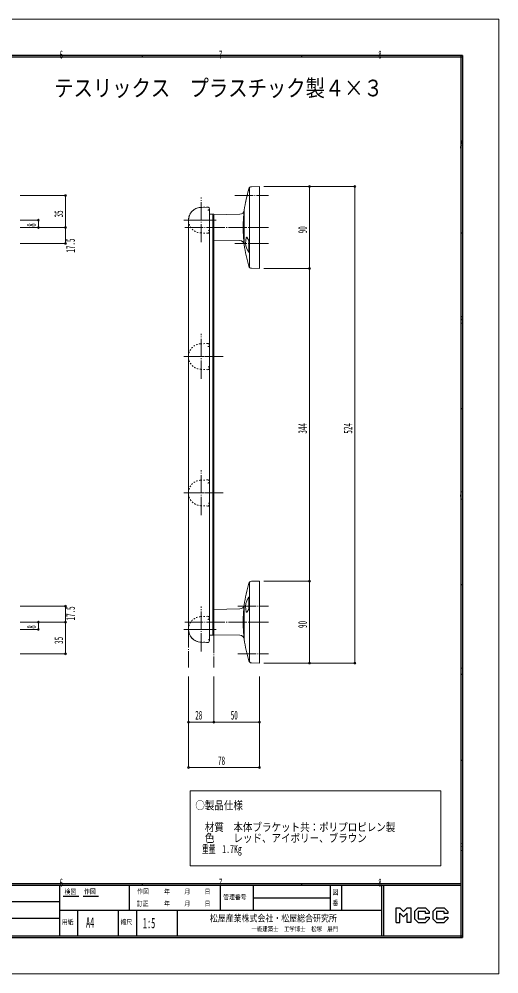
# Model space of a CAD drawing. Units: millimetres, scale not verified. Extents: x -742 to 742, y -525 to 525.
# Drawn here: x 215 to 742, y -525 to 525 of the extents above; entities that cross this region are included whole.
import ezdxf
from ezdxf.enums import TextEntityAlignment as Align

# ---------------------------------------------------------------- set-up
doc = ezdxf.new("R2010")
doc.units = ezdxf.units.MM
doc.header["$LTSCALE"] = 2
doc.linetypes.add('USER2', pattern=[1.6, 0.8, -0.8])
doc.linetypes.add('USER3', pattern=[12, 10, -0.8, 0.4, -0.8])
for name, color, linetype, lineweight in [('0-1_1', 4, 'Continuous', 18), ('0-2_5', 3, 'Continuous', 18), ('0-3_50', 2, 'Continuous', 18), ('0-4_100', 3, 'USER3', 18)]:
    doc.layers.add(name, color=color, linetype=linetype, lineweight=lineweight)
doc.layers.add('0-5_150', color=7, linetype='Continuous')
doc.styles.add('ＭＳ ゴシック', font='')
doc.styles.get('ＭＳ ゴシック').set_extended_font_data('MS Gothic')

msp = doc.modelspace()

# ---------------------------------------------------------------- linework, layer by layer
at = {"layer": '0-1_1'}
for p, q in [((479.273, 340.874), (470.454, 340.72)), ((479.273, 340.874), (479.273, 250.874)), ((414.54, 317.855), (422.523, 318.274)), ((424.273, 316.521), (424.273, -158.772)), ((427.061, 310.374), (424.273, 310.399)), ((428.052, 309.374), (428.052, -151.626)), ((428.282, 304.874), (428.052, 304.876)), ((429.273, 309.874), (457.742, 310.371)), ((401.273, 303.874), (401.273, -146.126)), ((429.273, 281.874), (457.742, 281.377)), ((479.273, 250.874), (470.454, 251.028)), ((479.273, -93.126), (470.454, -93.28)), ((479.273, -183.126), (479.273, -93.126)), ((429.273, -124.126), (457.742, -123.629)), ((427.061, -152.626), (424.273, -152.65)), ((427.061, -152.626), (429.273, -152.626)), ((428.282, -147.126), (428.052, -147.128)), ((429.273, -152.126), (457.742, -152.623)), ((414.54, -160.106), (422.523, -160.525)), ((479.273, -183.126), (470.454, -182.972))]:
    msp.add_line(p, q, dxfattribs=at)
at = {"layer": '0-1_1', "color": 2}
for p, q in [((584.273, 340.874), (484.273, 340.874)), ((534.273, 250.874), (534.273, 340.874)), ((584.273, 340.874), (584.273, -183.126)), ((534.273, 250.874), (484.273, 250.874)), ((534.273, -93.126), (534.273, 250.874)), ((534.273, -93.126), (484.273, -93.126)), ((534.273, -183.126), (534.273, -93.126)), ((584.273, -183.126), (484.273, -183.126))]:
    msp.add_line(p, q, dxfattribs=at)
at = {"layer": '0-1_1', "color": 5, "linetype": 'USER2'}
for p, q in [((414.54, 317.854), (422.523, 318.272)), ((414.54, 289.892), (422.523, 289.474)), ((414.54, 167.854), (422.523, 168.272)), ((414.54, 139.892), (422.523, 139.474)), ((414.54, 17.854), (422.523, 18.272)), ((414.54, -10.108), (422.523, -10.526)), ((414.54, -132.146), (422.523, -131.728)), ((414.54, -160.108), (422.523, -160.526))]:
    msp.add_line(p, q, dxfattribs=at)
at = {"layer": '0-1_1'}
msp.add_lwpolyline([(427.061, 310.374), (429.273, 310.374), (429.273, -152.626)], dxfattribs=at)
at = {"layer": '0-1_1', "color": 2}
for centre in [(534.273, 340.874), (584.273, 340.874), (534.273, 250.874), (534.273, -93.126), (534.273, -183.126), (584.273, -183.126)]:
    msp.add_circle(centre, 1, dxfattribs=at)
at = {"layer": '0-1_1'}
for centre, radius, start, end in [((611.424, 295.874), 150, 163.46086, 172.77409), ((470.506, 337.721), 3, 91, 163.46086), ((415.273, 303.874), 14, 92.99999, 180), ((422.523, 316.521), 1.75, 0, 89.99999), ((427.052, 309.374), 1, 0, 89.49999), ((428.273, 303.874), 1, 359.99996, 89.49999), ((457.655, 315.371), 5, 271, 352.7741), ((457.655, 276.378), 5, 7.2259, 89), ((611.424, 295.874), 150, 187.22591, 196.53914), ((470.506, 254.028), 3, 196.53914, 269), ((470.506, -96.279), 3, 91, 163.46086), ((611.424, -138.126), 150, 163.46086, 172.77409), ((457.655, -118.629), 5, 271, 352.7741), ((415.273, -146.126), 14, 180, 267.00001), ((428.273, -146.126), 1, 270.50001, 0.00004), ((427.052, -151.626), 1, 270.50001, 0), ((457.655, -157.622), 5, 7.2259, 89), ((611.424, -138.126), 150, 187.22591, 196.53914), ((422.523, -158.772), 1.75, 270.00001, 360), ((470.506, -179.972), 3, 196.53914, 269)]:
    msp.add_arc(centre, radius, start, end, dxfattribs=at)
at = {"layer": '0-1_1', "color": 5, "linetype": 'USER2'}
for centre, radius, start, end in [((415.273, 303.873), 14, 93, 267.00001), ((422.523, 316.52), 1.75, 272.99998, 89.99999), ((422.523, 291.226), 1.75, 270.00001, 87.00002), ((422.523, 166.52), 1.75, 272.99998, 89.99999), ((415.273, 153.873), 14, 93, 267.00001), ((422.523, 141.226), 1.75, 270.00001, 87.00002), ((415.273, 3.873), 14, 93, 267.00001), ((422.523, 16.52), 1.75, 272.99998, 89.99999), ((422.523, -8.774), 1.75, 270.00001, 87.00002), ((415.273, -146.127), 14, 93, 267.00001), ((422.523, -133.48), 1.75, 272.99998, 89.99999), ((422.523, -158.774), 1.75, 270.00001, 87.00002)]:
    msp.add_arc(centre, radius, start, end, dxfattribs=at)
at = {"layer": '0-2_5', "color": 1}
for p, q in [((467.822, 338.518), (467.63, 338.575)), ((467.822, -180.769), (467.63, -180.826))]:
    msp.add_line(p, q, dxfattribs=at)
at = {"layer": '0-2_5'}
for p, q in [((468.273, 295.874), (468.273, 339.724)), ((462.615, 314.742), (462.615, 295.874)), ((462.615, 277.007), (462.615, 295.874)), ((468.273, 295.874), (468.273, 252.025)), ((467.63, 281.495), (465.766, 284.539)), ((467.63, 268.244), (467.63, 281.495)), ((467.63, 268.244), (465.325, 272.274)), ((468.273, -138.126), (468.273, -94.276)), ((467.63, -110.496), (465.325, -114.526)), ((467.63, -110.496), (467.63, -123.746)), ((462.615, -119.258), (462.615, -138.126)), ((467.63, -123.746), (465.766, -126.79)), ((462.615, -156.993), (462.615, -138.126)), ((468.273, -138.126), (468.273, -181.975))]:
    msp.add_line(p, q, dxfattribs=at)
at = {"layer": '0-2_5', "color": 4}
msp.add_arc((611.424, 295.874), 149.8, 163.46086, 169.7273, dxfattribs=at)
at = {"layer": '0-2_5'}
for centre, radius, start, end in [((611.424, 295.874), 150, 173.96775, 180), ((611.424, 295.874), 150, 180, 186.03225), ((484.521, 279.525), 20.423, 165.1692, 200.03447), ((465.231, 284.633), 0.468, 21.11526, 165.1692), ((446.615, 277.444), 20.423, 20.32756, 21.11526), ((484.521, -121.776), 20.423, 159.96553, 194.8308), ((611.424, -138.126), 150, 173.96775, 180), ((465.231, -126.884), 0.468, 194.8308, 338.88474), ((446.615, -119.695), 20.423, 338.88474, 339.67244), ((611.424, -138.126), 150, 180, 186.03225)]:
    msp.add_arc(centre, radius, start, end, dxfattribs=at)
at = {"layer": '0-3_50'}
for p, q in [((266.273, 330.874), (216.273, 330.874)), ((266.273, 295.874), (266.273, 330.874)), ((236.273, 303.874), (216.273, 303.874)), ((266.273, 295.874), (216.273, 295.874)), ((236.273, 295.874), (216.273, 295.874)), ((236.273, 295.874), (236.273, 303.874)), ((266.273, 278.374), (266.273, 295.874)), ((266.273, 278.374), (216.273, 278.374)), ((266.273, -120.626), (216.273, -120.626)), ((266.273, -138.126), (266.273, -120.626)), ((236.273, -138.126), (216.273, -138.126)), ((266.273, -138.126), (216.273, -138.126)), ((236.273, -146.126), (216.273, -146.126)), ((236.273, -146.126), (236.273, -138.126)), ((266.273, -173.126), (266.273, -138.126)), ((266.273, -173.126), (216.273, -173.126)), ((401.273, -298.126), (401.273, -198.126)), ((429.273, -248.126), (429.273, -198.126)), ((429.273, -223.126), (429.273, -198.126)), ((429.273, -223.126), (429.273, -198.126)), ((479.273, -298.126), (479.273, -198.126)), ((479.273, -223.126), (479.273, -198.126)), ((479.273, -223.126), (479.273, -198.126)), ((401.273, -248.126), (429.273, -248.126)), ((429.273, -248.126), (479.273, -248.126)), ((479.273, -298.126), (401.273, -298.126))]:
    msp.add_line(p, q, dxfattribs=at)
at = {"layer": '0-3_50', "color": 5}
msp.add_lwpolyline([(403.016, -323.657), (678.845, -323.657), (678.845, -406.3), (403.016, -406.3)], close=True, dxfattribs=at)
at = {"layer": '0-3_50'}
for centre in [(266.273, 330.874), (236.273, 303.874), (236.273, 295.874), (266.273, 295.874), (266.273, 278.374), (266.273, -120.626), (236.273, -138.126), (236.273, -146.126), (266.273, -138.126), (266.273, -173.126), (401.273, -248.126), (429.273, -248.126), (479.273, -248.126), (401.273, -298.126), (479.273, -298.126)]:
    msp.add_circle(centre, 1, dxfattribs=at)
at = {"layer": '0-4_100', "linetype": 'Continuous'}
msp.add_line((-742.5, 525), (742.5, 525), dxfattribs=at)
at = {"layer": '0-4_100'}
for p, q in [((415.273, 279.566), (415.273, 328.979)), ((452.239, 330.874), (489.273, 330.874)), ((431.66, 303.874), (396.273, 303.874)), ((396.273, 303.874), (429.272, 303.874)), ((489.273, 295.874), (396.273, 295.874)), ((489.273, 278.374), (452.239, 278.374)), ((415.273, 129.566), (415.273, 178.979)), ((439.273, 153.874), (396.273, 153.874)), ((396.273, 153.874), (429.272, 153.874)), ((415.273, -20.434), (415.273, 28.979)), ((439.273, 3.874), (396.273, 3.874)), ((396.273, 3.874), (429.272, 3.874)), ((415.273, -170.434), (415.273, -121.021)), ((455.565, -120.626), (489.273, -120.626)), ((489.273, -138.126), (396.273, -138.126)), ((431.66, -146.126), (396.273, -146.126)), ((396.273, -146.126), (429.272, -146.126)), ((401.273, -146.126), (401.273, -188.126)), ((429.273, -152.126), (429.273, -188.126)), ((455.565, -173.126), (489.273, -173.126))]:
    msp.add_line(p, q, dxfattribs=at)
at = {"layer": '0-4_100', "linetype": 'Continuous'}
msp.add_lwpolyline([(742.5, 525), (742.5, -525), (-742.5, -525)], dxfattribs=at)
at = {"layer": '0-5_150'}
for p, q in [((702.5, 485), (-702.5, 485)), ((702.5, 483), (-702.5, 483)), ((350.25, 485), (350.25, 483)), ((525.375, 485), (525.375, 483)), ((700.5, 485), (700.5, -485)), ((702.5, 485), (702.5, -485)), ((700.5, 289.8), (702.5, 289.8)), ((700.5, 96.6), (702.5, 96.6)), ((700.5, -96.6), (702.5, -96.6)), ((700.5, -289.8), (702.5, -289.8)), ((-700.5, -425.564), (700.5, -425.564)), ((-700.5, -427.564), (700.5, -427.564)), ((259.384, -427.564), (259.384, -483)), ((336.049, -427.564), (336.049, -454.979)), ((350.25, -425.564), (350.25, -427.564)), ((436.035, -427.564), (436.035, -454.979)), ((472.258, -427.564), (472.258, -454.979)), ((525.375, -425.564), (525.375, -427.564)), ((556.986, -427.564), (556.986, -454.979)), ((569.516, -427.564), (569.516, -454.979)), ((613.306, -427.564), (613.306, -483)), ((615.663, -427.564), (615.663, -483)), ((263.602, -439.597), (280.721, -439.597)), ((285.435, -439.597), (302.554, -439.597)), ((259.384, -445.799), (13.512, -445.799)), ((472.258, -441.209), (556.986, -441.209)), ((259.384, -454.979), (613.306, -454.979)), ((279.356, -454.979), (279.356, -483)), ((324.139, -454.979), (324.139, -483)), ((344.112, -454.979), (344.112, -483)), ((388.771, -454.979), (388.771, -483)), ((633.606, -458.154), (637.656, -462.204)), ((637.656, -462.204), (641.705, -458.154)), ((641.705, -468.625), (641.705, -458.154)), ((666.002, -456.477), (666.002, -458.501)), ((670.051, -456.477), (674.101, -452.427)), ((670.051, -456.477), (670.051, -464.576)), ((674.101, -452.427), (682.2, -452.427)), ((674.101, -456.477), (674.101, -464.576)), ((682.2, -456.477), (674.101, -456.477)), ((682.2, -452.427), (686.249, -456.477)), ((686.249, -456.477), (686.249, -458.501)), ((259.384, -464.159), (13.512, -464.159)), ((661.953, -462.551), (666.002, -462.551)), ((661.953, -462.551), (661.953, -464.576)), ((666.002, -462.551), (666.002, -464.576)), ((670.051, -464.576), (674.101, -468.625)), ((674.101, -464.576), (682.2, -464.576)), ((674.101, -468.625), (682.2, -468.625)), ((682.2, -462.551), (686.249, -462.551)), ((682.2, -462.551), (682.2, -464.576)), ((682.2, -468.625), (686.249, -464.576)), ((686.249, -462.551), (686.249, -464.576)), ((-702.5, -483), (702.5, -483)), ((-702.5, -485), (702.5, -485))]:
    msp.add_line(p, q, dxfattribs=at)
for points in [[(629.557, -468.625), (629.557, -452.427), (633.606, -452.427), (637.656, -456.477), (641.705, -452.427), (645.755, -452.427), (645.755, -468.625), (641.705, -468.625)], [(629.557, -468.625), (633.606, -468.625), (633.606, -458.154)], [(649.804, -456.477), (653.854, -452.427), (661.953, -452.427), (666.002, -456.477)], [(649.804, -456.477), (649.804, -464.576), (653.854, -468.625), (661.953, -468.625), (666.002, -464.576)], [(661.953, -456.477), (653.854, -456.477), (653.854, -464.576), (661.953, -464.576)], [(666.002, -458.501), (661.953, -458.501), (661.953, -456.477)], [(686.249, -458.501), (682.2, -458.501), (682.2, -456.477)]]:
    msp.add_lwpolyline(points, dxfattribs=at)

# ---------------------------------------------------------------- texts
at = {"layer": '0-1_1', "color": 7, "style": 'ＭＳ ゴシック', "width": 0.5}
for s, p in [('90', (534.273, 289.374)), ('344', (534.273, 69.124)), ('524', (584.273, 69.124)), ('90', (534.273, -144.626))]:
    msp.add_text(s, height=9.531, rotation=90, dxfattribs=at).set_placement(p, align=Align.BOTTOM_LEFT)
at = {"layer": '0-3_50', "color": 7, "style": 'ＭＳ ゴシック', "width": 0.5}
for s, p in [('35', (266.273, 306.874)), ('8', (236.273, 296.624)), ('17.5', (279.273, 268.124)), ('17.5', (279.273, -136.376)), ('8', (236.273, -145.376)), ('35', (266.273, -162.126))]:
    msp.add_text(s, height=9.531, rotation=90, dxfattribs=at).set_placement(p, align=Align.BOTTOM_LEFT)
for s, p in [('28', (408.773, -248.126)), ('50', (447.773, -248.126)), ('78', (433.773, -298.126))]:
    msp.add_text(s, height=9.531, dxfattribs=at).set_placement(p, align=Align.BOTTOM_LEFT)
at = {"layer": '0-4_100', "color": 7, "style": 'ＭＳ ゴシック'}
for s, height, width, p in [('テスリックス\u3000プラスチック製４×３', 18.33, 0.85, (253.721, 434.532)), ('○製品仕様', 8.798, 0.85, (408.801, -346.73)), ('\u3000材質\u3000本体ブラケット共：ポリプロピレン製', 8.798, 0.85, (408.801, -370.73)), ('\u3000色\u3000\u3000レッド、アイボリー、ブラウン', 8.798, 0.85, (408.801, -382.73)), ('\u3000重量\u30001.7Kg', 8.798, 0.6, (408.801, -394.73))]:
    msp.add_text(s, height=height, dxfattribs=dict(at, width=width)).set_placement(p, align=Align.BOTTOM_LEFT)
at = {"layer": '0-5_150', "style": 'ＭＳ ゴシック'}
for s, height, width, p in [('6', 8.798, 0.5, (259.688, 479)), ('7', 8.798, 0.5, (434.813, 479)), ('8', 8.798, 0.5, (609.938, 479)), ('A', 8.798, 0.5, (699.5, 380.4)), ('B', 8.798, 0.5, (699.5, 187.2)), ('C', 8.798, 0.5, (699.5, -6)), ('D', 8.798, 0.5, (699.5, -199.2)), ('E', 8.798, 0.5, (699.5, -392.4)), ('6', 8.798, 0.5, (259.688, -431.564)), ('7', 8.798, 0.5, (434.813, -431.564)), ('8', 8.798, 0.5, (609.938, -431.564)), ('検図', 5.366, 0.85, (265.09, -438.914)), ('作図', 5.366, 0.85, (286.552, -438.542)), ('作図', 5.366, 0.85, (344.98, -438.604)), ('年', 5.366, 0.85, (374.629, -438.728)), ('月', 5.366, 0.85, (396.834, -438.728)), ('日', 5.366, 0.85, (419.04, -438.728)), ('管理番号', 5.366, 0.85, (439.508, -444.869)), ('図', 5.366, 0.85, (559.653, -439.535)), ('訂正', 5.366, 0.85, (344.608, -452.002)), ('年', 5.366, 0.85, (374.629, -451.878)), ('月', 5.366, 0.85, (396.834, -451.878)), ('日', 5.366, 0.85, (419.04, -452.002)), ('番', 5.366, 0.85, (559.653, -451.072)), ('松屋産業株式会社・松屋総合研究所', 7.331, 0.85, (424.789, -469.684)), ('用紙', 5.366, 0.85, (262.113, -472.285)), ('A4', 11.55, 0.5, (288.66, -477.681)), ('縮尺', 5.366, 0.85, (326.745, -472.285)), ('1:5', 11.55, 0.5, (351.183, -478.301)), ('一級建築士\u3000工学博士\u3000松塚\u3000展門', 5.002, 0.85, (470.545, -479.659))]:
    msp.add_text(s, height=height, dxfattribs=dict(at, width=width)).set_placement(p, align=Align.BOTTOM_LEFT)

doc.saveas('drawing.dxf')
